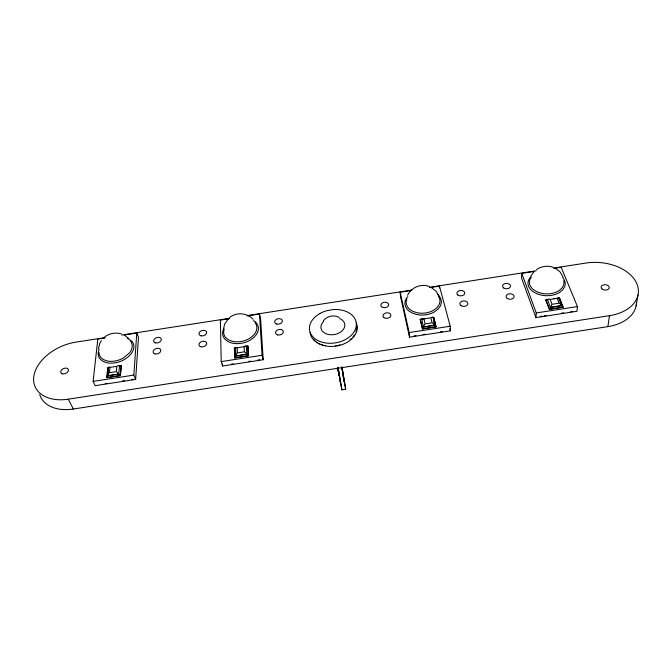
<?xml version="1.0" encoding="UTF-8"?>
<svg xmlns="http://www.w3.org/2000/svg" width="672" height="672" viewBox="0 0 672 672"><rect width="100%" height="100%" fill="white"/><g stroke="black" fill="none" stroke-linecap="round" stroke-linejoin="round"><path stroke-width="1.01" d="M534.198 271.446L521.758 273.378L521.556 278.048L535.97 317.621L576.962 311.287L577.466 306.583L561.17 267.263L553.904 268.388M535.97 317.621L536.256 312.942L521.758 273.378M104.992 337.982L97.818 339.091L93.122 381.394L95.13 385.686L135.643 379.428L138.491 337.403L136.786 333.052L124.48 334.958M135.643 379.428L133.846 375.102L136.786 333.052M121.262 365.568L120.254 375.522L107.008 377.572L107.806 367.651L106.823 377.731L120.422 375.631L121.262 365.568L119.188 365.887M107.008 377.572L107.923 375.824L118.81 374.027L119.498 365.896L118.759 365.442L117.415 365.954M108.562 368.584L107.873 375.715L118.81 374.027M108.511 369.718L107.923 375.824L108.906 373.178M109.956 367.45L109.46 372.683L116.39 371.616L116.852 366.383L108.662 367.567M39.69 394.548A39.9 26.519 -23.5 0 0 73.332 409.03L607.9 326.634L609.47 315.68A40.706 26.88 4.6 0 0 636.678 283.34A40.706 26.88 4.6 0 0 586.034 263.046L553.888 268.027M223.39 329.507L224.708 323.921L228.312 318.881M636.124 305.936L638.005 294.907M98.473 348.852L99.758 343.283L101.455 340.603M407.576 295.369C411.155 287.364 421.344 283.181 429.475 286.583M530.771 276.276L534.131 271.471M530.645 276.948L528.713 279.821A18.018 12.02 2.1 0 0 533.148 291.749L536.978 293.815L541.481 295.168A18.942 12.625 2.1 0 0 559.726 292.345L562.724 289.834L564.598 286.885A18.026 12.012 2.1 0 0 562.699 277.57M531.392 277.166L530.048 279.166A16.724 11.147 2.1 0 0 534.181 290.228L537.734 292.144L541.909 293.395A17.581 11.71 2.1 0 0 558.835 290.774L561.616 288.448L563.354 285.718A16.733 11.138 2.1 0 0 563.674 280.795M551.67 304.76L549.536 309.204L545.798 299.93L547.739 299.628M323.316 320.947C326.743 315.991 334.034 314.404 339.209 317.495M407.828 296.621L406.132 298.805A17.632 12.222 -4.2 0 0 408.895 310.985L412.364 313.093L416.581 314.488A18.539 12.835 -4.2 0 0 434.776 311.674L438.026 309.128L440.244 306.13A17.64 12.214 -4.1 0 0 437.791 294.622M424.049 318.755L420.176 319.351L422.604 328.818L424.679 324.383M236.888 353.405L234.923 357.806L234.41 348.071L237.308 347.626M557.533 297.906C558.541 296.596 558.281 298.998 559.154 298.091M431.298 317.419C435.12 315.26 432.239 325.534 435.96 326.752L433.742 317.251L431.802 317.554M229.564 317.579C236.309 311.875 247.229 312.782 253.1 319.309M104.706 336.941C109.376 333.236 115.693 332.245 121.363 333.883M244.642 346.282L245.818 345.803L246.792 346.584L247.573 346.265M433.457 317.528L432.592 317.486M235.536 348.239L234.763 348.247M536.55 269.514C541.456 266.188 547.831 265.255 553.4 267.372M120.884 365.854L119.498 365.896M338.957 345.064L339.973 344.795M338.05 367.794L341.88 389.844L345.668 389.138L341.998 366.895M245.02 346.433L247.918 345.988L248.212 355.757L246.775 354.253L235.838 356.059L235.561 348.953M432.734 323.14L434.549 325.24L423.528 327.062L421.663 319.175L430.861 317.831L432.104 322.82L425.116 323.904L423.906 318.906M559.759 303.509L561.532 305.617L550.46 307.448L547.537 299.712M104.975 337.621L75.944 342.124A40.387 26.536 -23.3 0 0 33.793 376.572A40.387 26.536 -23.3 0 0 68.317 399.168L73.332 409.03M121.565 335.051L229.387 318.335M248.052 315.445L411.852 290.052M429.484 287.314L536.264 270.766M229.639 318.654L220.382 320.09L221.214 361.603L222.558 366.013L263.214 359.73L260.576 318.486L259.476 314.034L247.128 315.949M430.156 287.574L439.463 286.129L450.223 326.231L450.383 330.834L409.525 337.142L400.579 296.789L400.176 292.219L411.55 290.455M553.577 298.721L555.517 298.427M235.813 355.942L246.775 354.253L246.406 346.273M423.52 326.945L434.549 325.24M550.469 307.331L561.532 305.617L562.934 307.138L559.415 297.822L563.161 307.23L549.402 309.355L545.798 299.93M234.923 357.806L248.212 355.757M422.604 328.818L435.96 326.752M549.536 309.204L562.934 307.138M93.122 381.394L133.846 375.102M221.214 361.603L262.072 355.295L263.214 359.73M409.525 337.142L409.156 332.573L450.223 326.231M536.256 312.942L577.466 306.583M105.176 383.628L107.167 383.326M122.413 380.974L124.404 380.663M131.359 379.588L133.35 379.285M231.386 364.14L233.377 363.838M248.674 361.477L250.673 361.166M257.653 360.091L259.652 359.78M414.002 335.95L416.01 335.639M423.024 334.555L425.032 334.244M440.404 331.867L442.411 331.556M540.204 316.462L542.212 316.151M544.219 315.84L546.235 315.529M561.658 313.144L563.674 312.833M570.713 311.749L572.729 311.438M68.317 399.168L609.47 315.68M546.244 300.09L547.411 300.023L548.318 299.015L549.503 299.141M420.58 319.519C421.94 320.107 421.714 317.663 423.293 318.662M236.67 347.516L235.578 347.432L235.553 348.062M108.116 367.828C109.208 368.424 108.1 366.232 109.477 367.181M127.579 338.428L131.947 341.284A17.917 11.878 -21 0 1 131.006 353.984L127.94 357.101L124.043 359.738A18.833 12.482 -21 0 1 106.008 362.527L102.488 361.04L99.918 358.798A17.917 11.878 -21 0 1 99.17 349.356M431.164 287.44L436.036 291.169L438.992 296.108M555.937 268.674L560.087 271.95L563.035 276.898M244.91 352.162L246.775 354.253M124.194 335.026L128.831 338.562M253.394 320.552L255.62 322.123M120.254 375.522L116.894 371.944M558.508 298.015L561.532 305.617M449.845 328.826L450.383 330.834M433.742 317.251L436.17 326.852L422.461 328.969L420.176 319.351M400.176 292.219L409.156 332.573M343.762 379.856L344.14 381.721L341.821 367.517M345.668 389.138L341.914 367.08M340.015 380.554L340.57 383.351L337.781 367.441M337.663 367.475L339.049 375.572L337.638 367.744M338.108 367.618L341.88 389.844M341.754 367.744L342.09 369.76M342.426 371.784L342.762 373.8M343.09 375.816L343.426 377.84M259.476 314.034L262.072 355.295M247.918 345.988L248.396 355.858L234.755 357.966L234.41 348.071M439.463 286.129L439.547 287.969M222.516 363.938L222.558 366.013M356.605 325.441A23.537 16.666 -9.5 0 1 356.53 329.658M356.278 330.725A23.537 16.666 -9.5 0 1 355.933 331.783M354.362 334.891A23.537 16.666 -9.5 0 1 352.892 336.865M351.103 338.713A23.537 16.666 -9.5 0 1 350.095 339.587M337.058 345.5A23.537 16.666 -9.5 0 1 335.58 345.761M325.29 345.652A23.537 16.666 -9.5 0 1 323.904 345.358M322.56 345.005A23.537 16.666 -9.5 0 1 321.266 344.593M320.015 344.114A23.537 16.666 -9.5 0 1 318.822 343.568M317.688 342.972A23.537 16.666 -9.5 0 1 316.621 342.325M315.622 341.62A23.537 16.666 -9.5 0 1 310.472 334.505M310.229 333.488A23.537 16.666 -9.5 0 1 310.069 332.455M341.905 319.822A12.046 8.501 -9.5 0 1 337.47 333.698L336.764 333.95A12.046 8.501 -9.5 0 1 323.509 332.296A12.046 8.501 -9.5 0 1 322.703 322.501M323.123 322.022A12.046 8.501 -9.5 0 1 323.568 321.56M339.679 318.578A12.046 8.501 -9.5 0 1 340.284 318.847M340.855 319.15A12.046 8.501 -9.5 0 1 341.393 319.469M406.812 299.149A16.372 11.332 -4.2 0 0 409.861 309.473L413.078 311.43L417.001 312.715A17.203 11.903 -4.2 0 0 433.868 310.103L436.892 307.742L438.942 304.97A16.372 11.332 -4.1 0 0 438.371 296.159M224.146 329.347A16.33 11.273 -14.8 0 0 226.027 337.924L228.749 339.948L232.277 341.292A17.161 11.844 -14.8 0 0 249.06 338.696L252.437 336.286L254.965 333.446A16.33 11.273 -14.8 0 0 255.024 322.661M255.62 322.123A17.59 12.163 -14.8 0 1 256.351 334.589L253.63 337.655L249.992 340.259A18.497 12.776 -14.8 0 1 231.89 343.056L228.094 341.603L225.154 339.41A17.59 12.155 -14.9 0 1 223.852 328.499M99.086 352.724A16.632 11.012 -21 0 0 100.724 357.319L103.11 359.394L106.378 360.772A17.48 11.575 -20.9 0 0 123.102 358.184L129.562 352.85A16.632 11.012 -20.9 0 0 130.46 341.074M636.518 302.4A40.211 26.863 4.9 0 1 607.9 326.634M356.261 322.997A23.453 16.607 -9.5 0 1 342.854 344.341A23.453 16.607 -9.5 0 1 313.446 339.234M319.88 313.53L318.696 314.227A23.612 16.666 -9.5 0 0 311.64 335.261A23.612 16.666 -9.5 0 0 338.058 342.342L339.511 341.956A23.612 16.666 -9.5 0 0 356.059 321.812A23.612 16.666 -9.5 0 0 332.128 309.691L326.424 310.808A23.612 16.666 -9.5 0 0 319.88 313.53M244.121 346.71L237.208 347.777L237.392 352.909L244.356 351.834L244.121 346.71M557.147 298.309L550.175 299.384L552.065 304.282L559.079 303.198L557.147 298.309M62.311 373.766A4.04 2.646 -23.5 0 0 68.41 370.398A4.04 2.646 -23.5 0 0 62.992 368.827A4.04 2.646 -23.5 0 0 62.311 373.766M154.913 353.9A4.007 2.722 -19.4 0 0 160.843 350.54A4.007 2.722 -19.4 0 0 155.123 349.012A4.007 2.722 -19.4 0 0 154.913 353.9M155.459 342.846A3.956 2.654 -19 0 0 161.322 339.553A3.956 2.654 -19 0 0 155.669 338.066A3.956 2.654 -19 0 0 155.459 342.846M200.92 335.807A3.931 2.68 -16.7 0 0 206.674 332.531A3.931 2.68 -16.7 0 0 200.894 331.061A3.931 2.68 -16.7 0 0 200.92 335.807M277.687 334.908A3.948 2.772 -12.7 0 0 283.324 331.59A3.948 2.772 -12.7 0 0 277.267 330.103A3.948 2.772 -12.7 0 0 277.687 334.908M381.696 306.81A3.914 2.713 -6.4 0 0 388.382 305.76A3.914 2.713 -6.4 0 0 384.216 302.291A3.914 2.713 -6.4 0 0 381.696 306.81M200.911 346.786A3.982 2.747 -17.1 0 0 206.724 343.442A3.982 2.747 -17.1 0 0 200.886 341.93A3.982 2.747 -17.1 0 0 200.911 346.786M276.805 324.055A3.906 2.705 -12.6 0 0 282.374 320.804A3.906 2.705 -12.6 0 0 276.402 319.36A3.906 2.705 -12.6 0 0 276.805 324.055M383.813 317.461A3.956 2.78 -6.2 0 0 390.575 316.403A3.956 2.78 -6.2 0 0 386.35 312.841A3.956 2.78 -6.2 0 0 383.813 317.461M460.883 305.542A3.99 2.764 -1.8 0 0 467.662 304.475A3.99 2.764 -1.8 0 0 463.084 300.964A3.99 2.764 -1.8 0 0 460.883 305.542M457.876 295.008A3.948 2.696 -2.1 0 0 464.57 293.958A3.948 2.696 -2.1 0 0 460.06 290.539A3.948 2.696 -2.1 0 0 457.876 295.008M503.647 287.918A3.973 2.68 0.2 0 0 510.359 286.868A3.973 2.68 0.2 0 0 505.638 283.475A3.973 2.68 0.2 0 0 503.647 287.918M507.209 298.376A4.024 2.747 0.6 0 0 513.988 297.31A4.024 2.747 0.6 0 0 509.2 293.832A4.024 2.747 0.6 0 0 507.209 298.376M602.423 289.22A4.074 2.68 4.9 0 0 609.151 288.17A4.074 2.68 4.9 0 0 603.985 284.76A4.074 2.68 4.9 0 0 602.423 289.22"/></g></svg>
